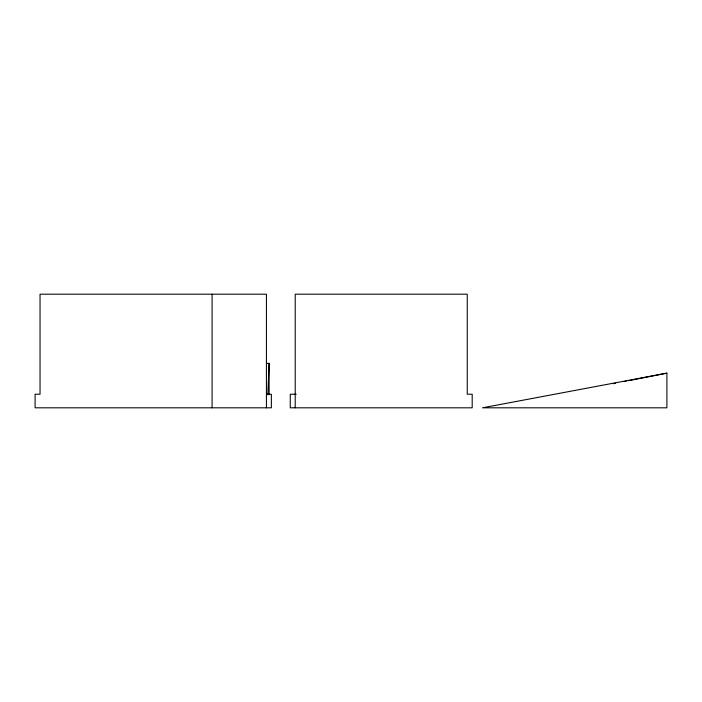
<?xml version="1.0" encoding="UTF-8"?>
<svg xmlns="http://www.w3.org/2000/svg" width="702" height="702" viewBox="0 0 702 702"><rect width="100%" height="100%" fill="white"/><g stroke="black" fill="none" stroke-linecap="round" stroke-linejoin="round"><path stroke-width="1.05" d="M267.822 394.796L269.112 363.346L266.927 363.346M613.416 383.704L615.557 383.283M624.113 381.59L626.254 381.168M628.395 380.738L666.9 373.131L666.9 407.809L482.511 407.809L666.9 373.131M266.427 394.226L271.367 394.226L271.367 407.809L35.1 407.809L35.1 394.226L40.04 394.226L40.04 294.191L266.427 294.191L266.427 407.809M296.244 394.226L290.268 394.226L290.268 407.809L472.192 407.809L472.192 394.226L467.251 394.226L467.251 294.191L295.209 294.191L295.209 407.809M269.112 363.346L269.112 394.796M212.092 294.191L212.083 407.809"/></g></svg>
